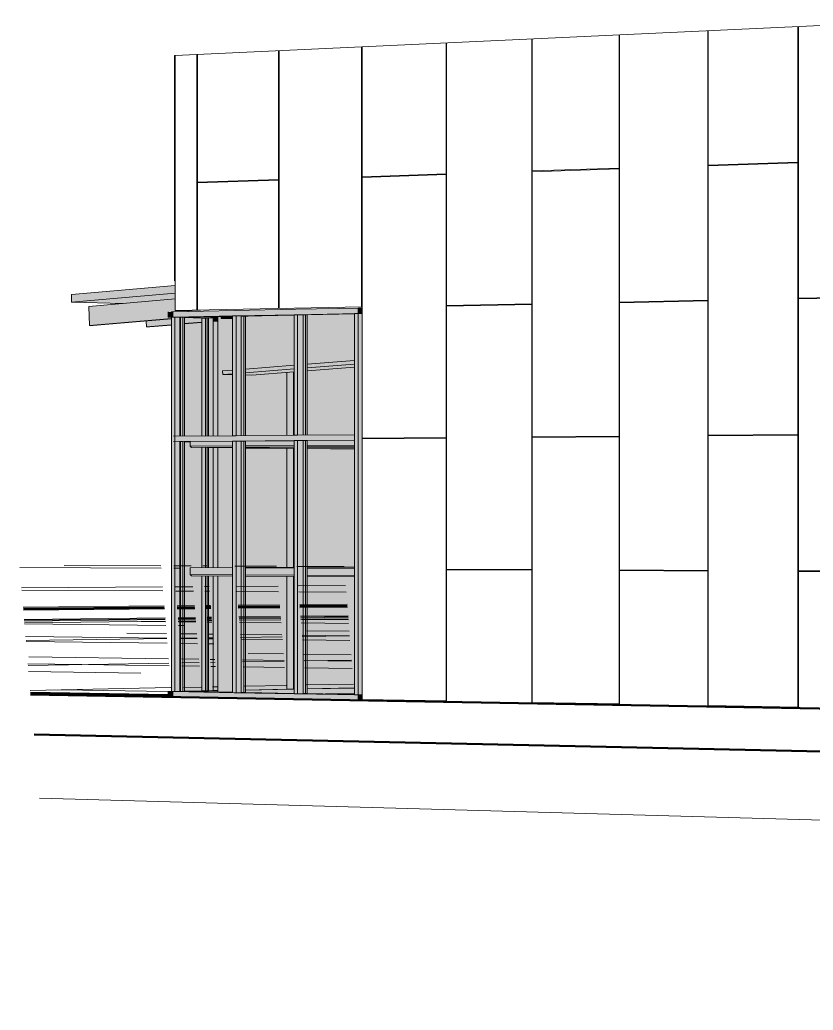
# Model space of a CAD drawing. Header units: inches. Extents: x 31213 to 31218, y -65 to 66.
# Drawn here: x 31216.9352 to 31217.0518, y 65.9282 to 66.0737 of the extents above; entities that cross this region are included whole.
import ezdxf

# ---------------------------------------------------------------- set-up
doc = ezdxf.new("R2010")
doc.units = ezdxf.units.IN
doc.header["$MEASUREMENT"] = 0
doc.linetypes.add('Center 1_4_', pattern=[0.53125, 0.25, -0.09375, 0.09375, -0.09375])
doc.linetypes.add('Hidden', pattern=[0.28125, 0.1875, -0.09375])
for name, color, linetype, lineweight in [('A-CLNG', 13, 'Continuous', 13), ('A-DETL', 90, 'Continuous', 9), ('A-FLOR-OTLN', 90, 'Continuous', 9), ('A-GLAZ-CURT', 52, 'Continuous', 9), ('A-GLAZ-CWMG', 51, 'Continuous', 9), ('A-PROP-SBCK', 71, 'Hidden', 50), ('A-ROOF', 132, 'Continuous', 13), ('A-WALL-PATT', 111, 'Continuous', 13), ('BMP', 80, 'Continuous', 9), ('C-BLDG-PADS', 91, 'Continuous', 9), ('C-TOPO', 7, 'Continuous', 9), ('Conc', 7, 'Continuous', 9), ('EOP-PR', 4, 'Continuous', 9), ('L-SITE-WALL', 31, 'Continuous', 13), ('PAINT', 190, 'Continuous', 9), ('PROP', 3, 'Center 1_4_', 9), ('S-BEAM', 12, 'Continuous', 9), ('S-COLS', 52, 'Continuous', 9)]:
    doc.layers.add(name, color=color, linetype=linetype, lineweight=lineweight)

# ---------------------------------------------------------------- blocks, each defined once
blk = doc.blocks.new('FP_87-Looking South West')
at = {"layer": 'A-WALL-PATT', "lineweight": 9}
for p, q in [((-31660.79079, 66.0528), (-31660.79079, 66.07271)), ((-31660.79072, 66.0527), (-31660.79072, 66.07272)), ((-31660.7773, 66.05315), (-31660.7773, 66.07334)), ((-31660.77723, 66.05325), (-31660.77723, 66.07334)), ((-31660.81709, 66.05191), (-31660.81709, 66.07149)), ((-31660.81702, 66.05181), (-31660.81702, 66.07149)), ((-31660.80405, 66.05225), (-31660.80405, 66.0721)), ((-31660.80398, 66.05235), (-31660.80398, 66.0721)), ((-31660.85493, 66.05053), (-31660.85493, 66.06973)), ((-31660.85486, 66.05064), (-31660.85486, 66.06974)), ((-31660.84252, 66.05105), (-31660.84252, 66.07031)), ((-31660.84246, 66.05095), (-31660.84246, 66.07031)), ((-31660.82991, 66.05138), (-31660.82991, 66.0709)), ((-31660.82985, 66.05148), (-31660.82985, 66.0709)), ((-31660.87914, 66.04972), (-31660.87914, 66.06861)), ((-31660.87907, 66.04982), (-31660.87907, 66.06861)), ((-31660.86713, 66.05022), (-31660.86713, 66.06917)), ((-31660.86707, 66.05013), (-31660.86707, 66.06917)), ((-31660.77723, 66.05325), (-31660.76963, 66.05351)), ((-31660.80405, 66.0325), (-31660.80405, 66.05225)), ((-31660.80398, 66.05235), (-31660.79079, 66.0528)), ((-31660.79079, 66.05269), (-31660.80398, 66.05225)), ((-31660.80398, 66.01265), (-31660.80398, 66.05225)), ((-31660.79079, 66.01276), (-31660.79079, 66.05269)), ((-31660.79072, 66.03278), (-31660.79072, 66.0527)), ((-31660.7773, 66.03306), (-31660.7773, 66.05315)), ((-31660.77723, 66.05315), (-31660.76963, 66.0534)), ((-31660.77723, 66.01287), (-31660.77723, 66.05315)), ((-31660.85486, 66.05064), (-31660.84252, 66.05105)), ((-31660.84252, 66.05095), (-31660.85486, 66.05054)), ((-31660.84252, 66.01234), (-31660.84252, 66.05095)), ((-31660.84246, 66.0317), (-31660.84246, 66.05095)), ((-31660.82991, 66.03196), (-31660.82991, 66.05138)), ((-31660.82985, 66.05148), (-31660.81709, 66.05191)), ((-31660.82985, 66.05138), (-31660.81709, 66.05181)), ((-31660.82985, 66.01244), (-31660.82985, 66.05138)), ((-31660.81709, 66.01254), (-31660.81709, 66.05181)), ((-31660.81702, 66.03223), (-31660.81702, 66.05181)), ((-31660.87914, 66.03103), (-31660.87914, 66.04972)), ((-31660.87907, 66.04982), (-31660.86713, 66.05022)), ((-31660.87907, 66.04972), (-31660.86713, 66.05012)), ((-31660.87907, 66.03103), (-31660.87907, 66.04972)), ((-31660.86713, 66.03128), (-31660.86713, 66.05012)), ((-31660.86707, 66.03128), (-31660.86707, 66.05013)), ((-31660.85493, 66.03153), (-31660.85493, 66.05053)), ((-31660.85486, 66.03154), (-31660.85486, 66.05054)), ((-31660.82991, 66.03196), (-31660.84246, 66.0317)), ((-31660.84246, 66.0316), (-31660.82991, 66.03186)), ((-31660.82991, 65.99292), (-31660.82991, 66.03186)), ((-31660.80405, 66.0325), (-31660.81702, 66.03223)), ((-31660.81702, 66.03213), (-31660.80405, 66.0324)), ((-31660.81702, 65.99286), (-31660.81702, 66.03213)), ((-31660.80405, 65.9928), (-31660.80405, 66.0324)), ((-31660.7773, 66.03306), (-31660.79072, 66.03278)), ((-31660.79072, 66.03268), (-31660.7773, 66.03296)), ((-31660.79072, 65.99274), (-31660.79072, 66.03268)), ((-31660.7773, 65.99268), (-31660.7773, 66.03296)), ((-31660.84246, 65.99298), (-31660.84246, 66.0316)), ((-31660.76963, 66.01293), (-31660.77723, 66.01287)), ((-31660.76963, 66.01283), (-31660.77723, 66.01276)), ((-31660.77723, 65.97248), (-31660.77723, 66.01276)), ((-31660.84252, 66.01234), (-31660.85486, 66.01224)), ((-31660.84252, 66.01224), (-31660.85486, 66.01214)), ((-31660.84252, 65.97362), (-31660.84252, 66.01224)), ((-31660.81709, 66.01254), (-31660.82985, 66.01244)), ((-31660.81709, 66.01244), (-31660.82985, 66.01234)), ((-31660.82985, 65.9734), (-31660.82985, 66.01234)), ((-31660.81709, 65.97318), (-31660.81709, 66.01244)), ((-31660.79079, 66.01276), (-31660.80398, 66.01265)), ((-31660.79079, 66.01265), (-31660.80398, 66.01255)), ((-31660.80398, 65.97295), (-31660.80398, 66.01255)), ((-31660.79079, 65.97272), (-31660.79079, 66.01265)), ((-31660.82991, 65.99292), (-31660.84246, 65.99298)), ((-31660.84246, 65.99288), (-31660.82991, 65.99282)), ((-31660.84246, 65.97352), (-31660.84246, 65.99288)), ((-31660.82991, 65.9733), (-31660.82991, 65.99282)), ((-31660.80405, 65.9928), (-31660.81702, 65.99286)), ((-31660.81702, 65.99276), (-31660.80405, 65.9927)), ((-31660.81702, 65.97308), (-31660.81702, 65.99276)), ((-31660.80405, 65.97285), (-31660.80405, 65.9927)), ((-31660.7773, 65.99268), (-31660.79072, 65.99274)), ((-31660.79072, 65.99264), (-31660.7773, 65.99257)), ((-31660.79072, 65.97262), (-31660.79072, 65.99264)), ((-31660.7773, 65.97238), (-31660.7773, 65.99257)), ((-31660.85486, 65.97384), (-31660.84252, 65.97362)), ((-31660.82985, 65.9734), (-31660.81709, 65.97318)), ((-31660.80398, 65.97295), (-31660.79079, 65.97272)), ((-31660.77723, 65.97248), (-31660.76963, 65.97235))]:
    blk.add_line(p, q, dxfattribs=at)

msp = doc.modelspace()

# ---------------------------------------------------------------- hatches: boundary and pattern name
at = {"layer": 'A-CLNG', "lineweight": 5}
msp.add_hatch(color=256, dxfattribs=at).paths.add_polyline_path([(31216.96428, 66.03), (31216.96428, 66.03007), (31216.96325, 66.03002), (31216.96422, 66.03)], flags=0)
at = {"layer": 'A-GLAZ-CURT', "lineweight": 5, "transparency": 33554458}
for points in [[(31216.96772, 66.01259), (31216.97549, 66.01266), (31216.97549, 66.03033), (31216.96772, 66.03017), (31216.96772, 66.01266)], [(31216.97679, 66.01267), (31216.98437, 66.01273), (31216.98437, 66.03051), (31216.97679, 66.03035), (31216.97679, 66.01273)], [(31216.95877, 66.01252), (31216.96644, 66.01259), (31216.96644, 66.03014), (31216.95877, 66.02999), (31216.95877, 66.01258)], [(31216.95918, 66.01252), (31216.96272, 66.01257), (31216.96272, 66.02988), (31216.95918, 66.02997), (31216.95918, 66.01257)], [(31216.96644, 65.97487), (31216.96644, 66.01178), (31216.95877, 66.01172), (31216.95877, 65.975), (31216.96304, 65.97492)], [(31216.95918, 65.97501), (31216.96272, 65.97508), (31216.96272, 65.99199), (31216.96038, 65.992), (31216.96018, 65.99219), (31216.96019, 65.99315), (31216.96024, 65.99318), (31216.96272, 65.9932), (31216.96272, 66.01086), (31216.96038, 66.01085), (31216.96018, 66.01104), (31216.96018, 66.0117), (31216.95918, 66.01171), (31216.95918, 65.97501)], [(31216.97549, 65.97471), (31216.97549, 66.01185), (31216.96772, 66.01179), (31216.96772, 65.97484), (31216.9718, 65.97477)], [(31216.98437, 65.97456), (31216.98437, 66.01192), (31216.97679, 66.01186), (31216.97679, 65.97469), (31216.97749, 65.97468)]]:
    msp.add_hatch(color=256, dxfattribs=at).paths.add_polyline_path(points, flags=0)
at = {"layer": 'A-GLAZ-CWMG', "lineweight": 5}
for points in [[(31216.95747, 66.02998), (31216.95747, 66.03076), (31216.95698, 66.03077), (31216.95698, 66.02998)], [(31216.95747, 66.02999), (31216.95774, 66.03), (31216.95774, 66.03078), (31216.95747, 66.03078)], [(31216.95774, 66.03), (31216.96669, 66.03018), (31216.96669, 66.03097), (31216.95774, 66.03078)], [(31216.96669, 66.03018), (31216.97575, 66.03037), (31216.97575, 66.03116), (31216.96669, 66.03097)], [(31216.97549, 66.01266), (31216.976, 66.01266), (31216.976, 66.03037), (31216.97549, 66.03036), (31216.97549, 66.02001)], [(31216.97575, 66.03037), (31216.98489, 66.03055), (31216.98489, 66.03135), (31216.97575, 66.03116)], [(31216.976, 66.01266), (31216.97679, 66.01267), (31216.97679, 66.03035), (31216.976, 66.03037), (31216.976, 66.01273)], [(31216.97679, 66.01267), (31216.9774, 66.01268), (31216.9774, 66.03034), (31216.97679, 66.03035), (31216.97679, 66.01273)], [(31216.98438, 66.01234), (31216.98489, 66.01234), (31216.98489, 66.03055), (31216.98438, 66.03054), (31216.98438, 66.02001)], [(31216.98547, 66.01233), (31216.98547, 66.03054), (31216.98489, 66.03055), (31216.98489, 66.01234)], [(31216.95747, 66.01212), (31216.95797, 66.01212), (31216.95797, 66.03), (31216.95747, 66.02999), (31216.95747, 66.02853)], [(31216.95797, 66.01251), (31216.95877, 66.01252), (31216.95877, 66.02999), (31216.95797, 66.03), (31216.95797, 66.01257)], [(31216.95867, 66.01252), (31216.95877, 66.01252), (31216.95877, 66.02999), (31216.95867, 66.02999), (31216.95867, 66.01257)], [(31216.95877, 66.01252), (31216.95937, 66.01252), (31216.95937, 66.02997), (31216.95877, 66.02999), (31216.95877, 66.01257)], [(31216.95877, 66.01252), (31216.95937, 66.01252), (31216.95937, 66.02997), (31216.95877, 66.02999), (31216.95877, 66.01257)], [(31216.96325, 66.02988), (31216.96325, 66.03005), (31216.95956, 66.02997), (31216.96303, 66.02988)], [(31216.96192, 66.01254), (31216.96272, 66.01257), (31216.96272, 66.02988), (31216.96192, 66.02987), (31216.96192, 66.01257)], [(31216.96272, 66.01255), (31216.9629, 66.01258), (31216.9629, 66.02988), (31216.96272, 66.02988), (31216.96272, 66.01257)], [(31216.9629, 66.01255), (31216.9636, 66.01258), (31216.9636, 66.02987), (31216.9629, 66.02989), (31216.9629, 66.01257)], [(31216.96644, 66.01258), (31216.96694, 66.01259), (31216.96694, 66.03019), (31216.96644, 66.03018), (31216.96644, 66.01576)], [(31216.96694, 66.01259), (31216.96772, 66.01259), (31216.96772, 66.03017), (31216.96694, 66.03018), (31216.96694, 66.01266)], [(31216.96772, 66.01259), (31216.96834, 66.0126), (31216.96834, 66.03015), (31216.96772, 66.03017), (31216.96772, 66.01265)], [(31216.9744, 66.01265), (31216.97538, 66.01266), (31216.97538, 66.02198), (31216.9744, 66.02191), (31216.9744, 66.01265)], [(31216.97538, 66.01266), (31216.97544, 66.01266), (31216.97544, 66.02199), (31216.97538, 66.02198), (31216.97538, 66.01266)], [(31216.95797, 65.97498), (31216.95797, 66.01212), (31216.95747, 66.01212), (31216.95747, 65.97499)], [(31216.95774, 66.01173), (31216.96669, 66.0118), (31216.96669, 66.01258), (31216.95774, 66.01251)], [(31216.95816, 65.97498), (31216.95877, 65.975), (31216.95877, 66.01172), (31216.95797, 66.01173), (31216.95797, 65.97498)], [(31216.95867, 65.97499), (31216.95877, 65.975), (31216.95877, 66.01172), (31216.95867, 66.01172), (31216.95867, 65.97745)], [(31216.95877, 65.975), (31216.95937, 65.97501), (31216.95937, 66.01172), (31216.95877, 66.01172), (31216.95877, 65.97745)], [(31216.95877, 65.975), (31216.95937, 65.97501), (31216.95937, 66.01172), (31216.95877, 66.01172), (31216.95877, 65.97745)], [(31216.96694, 65.97483), (31216.96694, 66.0118), (31216.96644, 66.0118), (31216.96644, 65.97484)], [(31216.96669, 66.0118), (31216.97575, 66.01187), (31216.97575, 66.01266), (31216.96669, 66.01258)], [(31216.96694, 65.97483), (31216.96772, 65.97484), (31216.96772, 66.01179), (31216.96694, 66.0118), (31216.96694, 65.97745)], [(31216.96772, 65.97484), (31216.96834, 65.97486), (31216.96834, 66.01179), (31216.96772, 66.01179), (31216.96772, 65.97745)], [(31216.976, 65.97467), (31216.976, 66.01187), (31216.97549, 66.01187), (31216.97549, 65.97468)], [(31216.97575, 66.01187), (31216.98438, 66.01194), (31216.98438, 66.01273), (31216.97575, 66.01266)], [(31216.97621, 65.97468), (31216.97679, 65.97469), (31216.97679, 66.01186), (31216.976, 66.01187), (31216.976, 65.97468)], [(31216.97679, 65.97469), (31216.9774, 65.9747), (31216.9774, 66.01186), (31216.97679, 66.01186), (31216.97679, 65.97745)], [(31216.98489, 65.97452), (31216.98489, 66.01234), (31216.98438, 66.01234), (31216.98438, 65.97453)], [(31216.98489, 65.97452), (31216.98547, 65.97453), (31216.98547, 66.01233), (31216.98489, 66.01234), (31216.98489, 65.97745)], [(31216.95706, 65.97422), (31216.95747, 65.97422), (31216.95747, 65.975), (31216.95698, 65.975), (31216.95698, 65.97422), (31216.95706, 65.97422)], [(31216.95774, 65.9742), (31216.95774, 65.97498), (31216.95747, 65.97499), (31216.95747, 65.97421)], [(31216.96669, 65.97405), (31216.96669, 65.97483), (31216.95774, 65.97498), (31216.95774, 65.9742), (31216.96304, 65.97411)], [(31216.96325, 65.97494), (31216.96325, 65.97509), (31216.95937, 65.97501), (31216.96303, 65.97494)], [(31216.98008, 65.97465), (31216.9843, 65.97474), (31216.9843, 65.9755), (31216.97734, 65.97537), (31216.97734, 65.9747), (31216.97878, 65.97467)], [(31216.97575, 65.97389), (31216.97575, 65.97468), (31216.96669, 65.97483), (31216.96669, 65.97405), (31216.97181, 65.97396)], [(31216.98489, 65.97373), (31216.98489, 65.97452), (31216.97575, 65.97468), (31216.97575, 65.97389)]]:
    msp.add_hatch(color=256, dxfattribs=at).paths.add_polyline_path(points, flags=0)
at = {"layer": 'A-GLAZ-CWMG'}
for points in [[(31216.98547, 66.03054), (31216.98547, 66.03133), (31216.98489, 66.03135), (31216.98489, 66.03055)], [(31216.98493, 65.97373), (31216.98547, 65.97374), (31216.98547, 65.97453), (31216.98489, 65.97452), (31216.98489, 65.97373)]]:
    msp.add_hatch(color=256, dxfattribs=at).paths.add_polyline_path(points, flags=0)
at = {"layer": 'A-GLAZ-CWMG', "lineweight": 5}
h = msp.add_hatch(color=256, dxfattribs=at)
h.paths.add_polyline_path([(31216.96249, 65.97509), (31216.96272, 65.97509), (31216.96272, 65.99199), (31216.96192, 65.99199), (31216.96192, 65.97509)], flags=0)
h.paths.add_polyline_path([(31216.96192, 65.99319), (31216.96272, 65.9932), (31216.96272, 66.01086), (31216.96192, 66.01085), (31216.96192, 65.9932)], flags=0)
h = msp.add_hatch(color=256, dxfattribs=at)
h.paths.add_polyline_path([(31216.9629, 65.97509), (31216.9629, 65.99199), (31216.96272, 65.99199), (31216.96272, 65.97509)], flags=0)
h.paths.add_polyline_path([(31216.96272, 65.9932), (31216.9629, 65.9932), (31216.9629, 66.01083), (31216.96276, 66.01085), (31216.96272, 66.01085), (31216.96272, 65.9932)], flags=0)
h = msp.add_hatch(color=256, dxfattribs=at)
h.paths.add_polyline_path([(31216.9629, 65.97508), (31216.9636, 65.97509), (31216.9636, 65.99198), (31216.9629, 65.99199), (31216.9629, 65.97745)], flags=0)
h.paths.add_polyline_path([(31216.9636, 65.9932), (31216.9636, 66.01083), (31216.9629, 66.01083), (31216.96294, 65.9932), (31216.96303, 65.9932)], flags=0)
h = msp.add_hatch(color=256, dxfattribs=at)
h.paths.add_polyline_path([(31216.97497, 65.97533), (31216.97538, 65.97533), (31216.97538, 65.99192), (31216.9744, 65.99192), (31216.9744, 65.97534)], flags=0)
h.paths.add_polyline_path([(31216.9744, 65.99327), (31216.97538, 65.99327), (31216.97538, 66.01071), (31216.9744, 66.01072), (31216.9744, 65.99328)], flags=0)
h = msp.add_hatch(color=256, dxfattribs=at)
h.paths.add_polyline_path([(31216.97538, 65.97533), (31216.97544, 65.97533), (31216.97544, 65.99192), (31216.97538, 65.99192), (31216.97538, 65.97745)], flags=0)
h.paths.add_polyline_path([(31216.97538, 65.99327), (31216.97544, 65.99327), (31216.97544, 66.01073), (31216.97538, 66.01073), (31216.97538, 65.99448)], flags=0)
h = msp.add_hatch(color=256, dxfattribs=at)
h.paths.add_polyline_path([(31216.97544, 65.97473), (31216.97544, 65.97533), (31216.96831, 65.97519), (31216.96831, 65.97485), (31216.97176, 65.9748)], flags=0)
h.paths.add_polyline_path([(31216.96428, 65.97492), (31216.96428, 65.97511), (31216.96325, 65.97509), (31216.96325, 65.97494)], flags=0)
at = {"layer": 'A-ROOF'}
msp.add_hatch(color=256, dxfattribs=at).paths.add_polyline_path([(31216.94276, 66.0322), (31216.95799, 66.03355), (31216.95799, 66.03467), (31216.94276, 66.03331)], flags=0)
at = {"layer": 'A-ROOF', "lineweight": 5}
msp.add_hatch(color=256, dxfattribs=at).paths.add_polyline_path([(31216.95035, 66.032), (31216.95797, 66.03268), (31216.95799, 66.03355), (31216.94276, 66.0322), (31216.9454, 66.03213)], flags=0)
at = {"layer": 'L-SITE-WALL', "lineweight": 5}
msp.add_hatch(color=256, dxfattribs=at).paths.add_polyline_path([(31216.95788, 66.03535), (31216.95794, 66.03535), (31216.95794, 66.06846), (31216.95788, 66.06846), (31216.95788, 66.04555)], flags=0)
at = {"layer": 'S-BEAM', "lineweight": 5}
for points in [[(31216.9454, 66.02877), (31216.95746, 66.02982), (31216.95746, 66.02997), (31216.95697, 66.02999), (31216.95697, 66.03077), (31216.95799, 66.03079), (31216.96174, 66.03087), (31216.95799, 66.03097), (31216.95799, 66.03268), (31216.94533, 66.03156)], [(31216.96832, 66.02956), (31216.97548, 66.03018), (31216.97548, 66.0303), (31216.97118, 66.03018), (31216.96833, 66.02992), (31216.96832, 66.02965)], [(31216.97371, 66.03112), (31216.9822, 66.03129), (31216.98277, 66.03134), (31216.97422, 66.03116)], [(31216.9822, 66.03129), (31216.98355, 66.03132), (31216.98277, 66.03134)], [(31216.98546, 66.03133), (31216.98546, 66.03135), (31216.98531, 66.03134)], [(31216.94592, 66.02876), (31216.95746, 66.02976), (31216.95746, 66.02982), (31216.9454, 66.02877)], [(31216.95376, 66.02858), (31216.95743, 66.0289), (31216.95743, 66.02976), (31216.95374, 66.02944), (31216.95375, 66.02876)], [(31216.95428, 66.02857), (31216.95743, 66.02884), (31216.95743, 66.0289), (31216.95376, 66.02858), (31216.95423, 66.02857)], [(31216.95933, 66.02906), (31216.9619, 66.02928), (31216.9619, 66.02987), (31216.95933, 66.02992), (31216.95933, 66.02986)], [(31216.95933, 66.029), (31216.96189, 66.02922), (31216.9619, 66.02928), (31216.95933, 66.02906)], [(31216.96358, 66.02943), (31216.96426, 66.02948), (31216.96426, 66.03), (31216.96323, 66.03), (31216.96323, 66.02988), (31216.96358, 66.02987)], [(31216.96358, 66.02937), (31216.96426, 66.02943), (31216.96426, 66.02948), (31216.96358, 66.02943)], [(31216.96476, 66.02983), (31216.96643, 66.03), (31216.96643, 66.03012), (31216.96475, 66.03008), (31216.96476, 66.02997)], [(31216.9843, 66.01084), (31216.9843, 66.01099), (31216.97735, 66.01091), (31216.9839, 66.01085)]]:
    msp.add_hatch(color=256, dxfattribs=at).paths.add_polyline_path(points, flags=0)
h = msp.add_hatch(color=256, dxfattribs=at)
h.paths.add_polyline_path([(31216.96832, 66.02252), (31216.97548, 66.02309), (31216.97548, 66.03016), (31216.96832, 66.02956), (31216.96832, 66.02853)], flags=0)
h.paths.add_polyline_path([(31216.97739, 66.02324), (31216.98436, 66.02379), (31216.98436, 66.03048), (31216.97739, 66.03032), (31216.97739, 66.02347)], flags=0)
h = msp.add_hatch(color=256, dxfattribs=at)
h.paths.add_polyline_path([(31216.96642, 66.02979), (31216.96643, 66.02997), (31216.96476, 66.02983), (31216.96585, 66.0298)], flags=0)
h.paths.add_polyline_path([(31216.96833, 66.02994), (31216.97164, 66.03022), (31216.96833, 66.03013)], flags=0)
h = msp.add_hatch(color=256, dxfattribs=at)
h.paths.add_polyline_path([(31216.96498, 66.02158), (31216.96643, 66.02169), (31216.96643, 66.02222), (31216.96496, 66.02211)], flags=0)
h.paths.add_polyline_path([(31216.96833, 66.02184), (31216.97548, 66.0224), (31216.97548, 66.02294), (31216.96833, 66.02237)], flags=0)
h.paths.add_polyline_path([(31216.97739, 66.02255), (31216.98437, 66.0231), (31216.98437, 66.02364), (31216.97739, 66.02309)], flags=0)
h = msp.add_hatch(color=256, dxfattribs=at)
h.paths.add_polyline_path([(31216.96925, 66.0215), (31216.97547, 66.02199), (31216.97548, 66.0224), (31216.96833, 66.02184), (31216.96832, 66.02151)], flags=0)
h.paths.add_polyline_path([(31216.96642, 66.02155), (31216.96643, 66.02169), (31216.96498, 66.02158), (31216.96606, 66.02156)], flags=0)
h.paths.add_polyline_path([(31216.97738, 66.02213), (31216.98435, 66.02268), (31216.98437, 66.0231), (31216.97739, 66.02255)], flags=0)
h = msp.add_hatch(color=256, dxfattribs=at)
h.paths.add_polyline_path([(31216.96832, 66.02237), (31216.97548, 66.02294), (31216.97548, 66.02309), (31216.96832, 66.02252), (31216.96832, 66.02242)], flags=0)
h.paths.add_polyline_path([(31216.97739, 66.02309), (31216.98436, 66.02364), (31216.98436, 66.02379), (31216.97739, 66.02323), (31216.97739, 66.02314)], flags=0)
h = msp.add_hatch(color=256, dxfattribs=at)
h.paths.add_polyline_path([(31216.96018, 66.01104), (31216.96643, 66.01108), (31216.96643, 66.01177), (31216.96018, 66.01171), (31216.96018, 66.0115)], flags=0)
h.paths.add_polyline_path([(31216.96834, 66.0111), (31216.97549, 66.01115), (31216.97549, 66.01184), (31216.96834, 66.01178), (31216.96834, 66.0115)], flags=0)
h.paths.add_polyline_path([(31216.9774, 66.01117), (31216.98437, 66.01122), (31216.98437, 66.01191), (31216.9774, 66.01186), (31216.9774, 66.0115)], flags=0)
h = msp.add_hatch(color=256, dxfattribs=at)
h.paths.add_polyline_path([(31216.96038, 66.01085), (31216.96643, 66.01089), (31216.96643, 66.01108), (31216.96018, 66.01104)], flags=0)
h.paths.add_polyline_path([(31216.96834, 66.01091), (31216.97549, 66.01096), (31216.97549, 66.01115), (31216.96834, 66.0111)], flags=0)
h.paths.add_polyline_path([(31216.9774, 66.01097), (31216.98437, 66.01102), (31216.98437, 66.01122), (31216.9774, 66.01117)], flags=0)
h = msp.add_hatch(color=256, dxfattribs=at)
h.paths.add_polyline_path([(31216.96278, 66.01083), (31216.96643, 66.01085), (31216.96643, 66.01089), (31216.96276, 66.01085)], flags=0)
h.paths.add_polyline_path([(31216.96833, 66.01087), (31216.97548, 66.01092), (31216.97548, 66.01095), (31216.96833, 66.0109)], flags=0)
h.paths.add_polyline_path([(31216.97739, 66.01093), (31216.98436, 66.01098), (31216.98436, 66.01102), (31216.97739, 66.01097)], flags=0)
h = msp.add_hatch(color=256, dxfattribs=at)
h.paths.add_polyline_path([(31216.9843, 66.01066), (31216.9843, 66.01084), (31216.97735, 66.01091), (31216.97735, 66.01072)], flags=0)
h.paths.add_polyline_path([(31216.97545, 66.01073), (31216.97545, 66.01092), (31216.96831, 66.01085), (31216.96831, 66.0108), (31216.97177, 66.01077)], flags=0)
h = msp.add_hatch(color=256, dxfattribs=at)
h.paths.add_polyline_path([(31216.9843, 66.01063), (31216.9843, 66.01066), (31216.97734, 66.01069)], flags=0)
h.paths.add_polyline_path([(31216.97544, 66.01071), (31216.97544, 66.01073), (31216.97176, 66.01074)], flags=0)
h = msp.add_hatch(color=256, dxfattribs=at)
h.paths.add_polyline_path([(31216.98437, 65.993), (31216.98437, 65.99307), (31216.9774, 65.99309), (31216.9774, 65.99303), (31216.98056, 65.99302)], flags=0)
h.paths.add_polyline_path([(31216.97549, 65.99304), (31216.97549, 65.99311), (31216.96834, 65.99313), (31216.96834, 65.99307), (31216.9718, 65.99306)], flags=0)
h.paths.add_polyline_path([(31216.96643, 65.99308), (31216.96643, 65.99316), (31216.96021, 65.99317), (31216.96018, 65.99311), (31216.96523, 65.99309)], flags=0)
h = msp.add_hatch(color=256, dxfattribs=at)
h.paths.add_polyline_path([(31216.98437, 65.99206), (31216.98437, 65.993), (31216.9774, 65.99303), (31216.9774, 65.99209), (31216.98056, 65.99208)], flags=0)
h.paths.add_polyline_path([(31216.97549, 65.99211), (31216.97549, 65.99304), (31216.96834, 65.99307), (31216.96834, 65.99214), (31216.9718, 65.99212)], flags=0)
h.paths.add_polyline_path([(31216.96643, 65.99215), (31216.96643, 65.99308), (31216.96018, 65.99311), (31216.96018, 65.99219), (31216.96523, 65.99216)], flags=0)
h = msp.add_hatch(color=256, dxfattribs=at)
h.paths.add_polyline_path([(31216.97134, 65.99316), (31216.97545, 65.9932), (31216.97545, 65.99326), (31216.96831, 65.9932), (31216.96831, 65.99317)], flags=0)
h.paths.add_polyline_path([(31216.97735, 65.99319), (31216.9843, 65.99323), (31216.9843, 65.9933), (31216.97735, 65.99326), (31216.97735, 65.9932)], flags=0)
h = msp.add_hatch(color=256, dxfattribs=at)
h.paths.add_polyline_path([(31216.9843, 65.9931), (31216.9843, 65.99323), (31216.97735, 65.99317), (31216.97735, 65.99313), (31216.98196, 65.99311)], flags=0)
h.paths.add_polyline_path([(31216.97545, 65.99314), (31216.97545, 65.99318), (31216.97404, 65.99315), (31216.97525, 65.99314)], flags=0)
h = msp.add_hatch(color=256, dxfattribs=at)
h.paths.add_polyline_path([(31216.98437, 65.99187), (31216.98437, 65.99206), (31216.9774, 65.99209), (31216.9774, 65.99191), (31216.98056, 65.99189)], flags=0)
h.paths.add_polyline_path([(31216.97549, 65.99192), (31216.97549, 65.99211), (31216.96834, 65.99214), (31216.96834, 65.99196), (31216.9718, 65.99194)], flags=0)
h.paths.add_polyline_path([(31216.96643, 65.99197), (31216.96643, 65.99215), (31216.96018, 65.99219), (31216.96038, 65.992), (31216.96523, 65.99197)], flags=0)
at = {"layer": 'S-COLS', "lineweight": 5}
h = msp.add_hatch(color=256, dxfattribs=at)
h.paths.add_polyline_path([(31216.96432, 65.97492), (31216.96431, 65.99198), (31216.96429, 65.99198), (31216.96429, 65.97492), (31216.96432, 65.97492)], flags=0)
h.paths.add_polyline_path([(31216.96432, 65.99319), (31216.9643, 66.01084), (31216.96429, 66.01083), (31216.96431, 65.99319)], flags=0)
h.paths.add_polyline_path([(31216.96429, 66.01256), (31216.96432, 66.01258), (31216.96432, 66.03007), (31216.96429, 66.03005), (31216.96429, 66.01257)], flags=0)
h = msp.add_hatch(color=256, dxfattribs=at)
h.paths.add_polyline_path([(31216.96557, 65.9749), (31216.96557, 65.99197), (31216.96432, 65.99198), (31216.96432, 65.97492)], flags=0)
h.paths.add_polyline_path([(31216.96557, 65.99319), (31216.96557, 66.01085), (31216.96432, 66.01083), (31216.96432, 65.99319), (31216.96522, 65.99319)], flags=0)
h.paths.add_polyline_path([(31216.96432, 66.01256), (31216.96557, 66.01258), (31216.96557, 66.02157), (31216.96497, 66.02158), (31216.96497, 66.02211), (31216.96557, 66.02216), (31216.96557, 66.02981), (31216.96476, 66.02983), (31216.96474, 66.03008), (31216.96432, 66.03007), (31216.96432, 66.01257)], flags=0)
h = msp.add_hatch(color=256, dxfattribs=at)
h.paths.add_polyline_path([(31216.96585, 65.9749), (31216.96582, 65.99197), (31216.96557, 65.99197), (31216.96557, 65.9749), (31216.96585, 65.9749)], flags=0)
h.paths.add_polyline_path([(31216.96585, 65.99319), (31216.96585, 66.01085), (31216.96557, 66.01085), (31216.96557, 65.99319), (31216.96582, 65.99319)], flags=0)
h.paths.add_polyline_path([(31216.96557, 66.01258), (31216.96585, 66.01258), (31216.96585, 66.02156), (31216.96557, 66.02157), (31216.96557, 66.01258)], flags=0)
h.paths.add_polyline_path([(31216.96557, 66.02216), (31216.96585, 66.02218), (31216.96585, 66.0298), (31216.96557, 66.02978), (31216.96557, 66.02853)], flags=0)
h = msp.add_hatch(color=256, dxfattribs=at)
h.paths.add_polyline_path([(31216.96642, 65.97489), (31216.96642, 65.99197), (31216.96585, 65.99197), (31216.96585, 65.9749)], flags=0)
h.paths.add_polyline_path([(31216.96642, 65.99318), (31216.96642, 66.01085), (31216.96585, 66.01083), (31216.96585, 65.99319), (31216.96606, 65.99318)], flags=0)
h.paths.add_polyline_path([(31216.96585, 66.01258), (31216.96642, 66.01259), (31216.96642, 66.02155), (31216.96585, 66.02156), (31216.96585, 66.01258)], flags=0)
h.paths.add_polyline_path([(31216.96585, 66.02218), (31216.96642, 66.02222), (31216.96642, 66.02979), (31216.96585, 66.02977), (31216.96585, 66.02853)], flags=0)

# ---------------------------------------------------------------- linework, layer by layer
at = {"layer": 'A-CLNG'}
msp.add_line((31216.96325, 66.03002), (31216.96428, 66.03), dxfattribs=at)
at = {"layer": 'A-DETL'}
for p, q in [((31216.94166, 65.99354), (31216.95589, 65.99348)), ((31216.9578, 65.99347), (31216.96036, 65.99346)), ((31216.96205, 65.99345), (31216.96273, 65.99345)), ((31216.96678, 65.99343), (31216.9729, 65.9934)), ((31216.97586, 65.99339), (31216.98285, 65.99336))]:
    msp.add_line(p, q, dxfattribs=at)
at = {"layer": 'A-FLOR-OTLN'}
msp.add_line((31216.95692, 65.97499), (31216.94123, 65.97526), dxfattribs=at)
at = {"layer": 'A-GLAZ-CURT'}
for p, q in [((31216.97549, 66.03033), (31216.96772, 66.03017)), ((31216.96807, 66.03016), (31216.97549, 66.03031)), ((31216.98437, 66.03051), (31216.97679, 66.03035)), ((31216.97679, 66.03035), (31216.97679, 66.01267)), ((31216.97679, 66.03035), (31216.97714, 66.03034)), ((31216.97714, 66.03034), (31216.98437, 66.03049)), ((31216.97714, 66.01267), (31216.97714, 66.03034)), ((31216.96644, 66.03014), (31216.95877, 66.02999)), ((31216.95877, 66.02999), (31216.95877, 66.01252)), ((31216.95877, 66.02999), (31216.95912, 66.02998)), ((31216.95912, 66.02998), (31216.96643, 66.03013)), ((31216.95912, 66.01252), (31216.95912, 66.02998)), ((31216.96272, 66.02988), (31216.95937, 66.02996)), ((31216.95937, 66.02995), (31216.96247, 66.02988)), ((31216.96247, 66.02988), (31216.96247, 66.01255)), ((31216.96272, 66.02988), (31216.96247, 66.02988)), ((31216.96272, 66.01255), (31216.96272, 66.02988)), ((31216.96772, 66.03017), (31216.96772, 66.01259)), ((31216.96772, 66.03017), (31216.96807, 66.03016)), ((31216.96807, 66.0126), (31216.96807, 66.03016)), ((31216.96644, 66.01178), (31216.95877, 66.01172)), ((31216.95877, 66.01172), (31216.95877, 65.975)), ((31216.95877, 66.01172), (31216.95912, 66.01172)), ((31216.95912, 66.01172), (31216.96643, 66.01178)), ((31216.95912, 65.975), (31216.95912, 66.01172)), ((31216.95937, 66.01171), (31216.96018, 66.0117)), ((31216.96018, 66.0117), (31216.95937, 66.01171)), ((31216.97549, 66.01185), (31216.96772, 66.01179)), ((31216.96772, 66.01179), (31216.96772, 65.97484)), ((31216.96772, 66.01179), (31216.96807, 66.01179)), ((31216.96807, 66.01179), (31216.97549, 66.01185)), ((31216.96807, 65.97485), (31216.96807, 66.01179)), ((31216.98437, 66.01192), (31216.97679, 66.01186)), ((31216.97679, 66.01186), (31216.97679, 65.97469)), ((31216.97679, 66.01186), (31216.97714, 66.01186)), ((31216.97714, 66.01186), (31216.98437, 66.01192)), ((31216.97714, 65.9747), (31216.97714, 66.01186)), ((31216.96247, 66.01086), (31216.96247, 65.99321)), ((31216.96272, 65.99321), (31216.96272, 66.01086)), ((31216.96247, 65.99199), (31216.96247, 65.97509)), ((31216.96272, 65.97508), (31216.96272, 65.99199)), ((31216.95877, 65.975), (31216.96644, 65.97487)), ((31216.95877, 65.975), (31216.95912, 65.975)), ((31216.96643, 65.97488), (31216.95912, 65.975)), ((31216.96247, 65.97509), (31216.95937, 65.97502)), ((31216.95937, 65.97501), (31216.96272, 65.97508)), ((31216.96247, 65.97509), (31216.96272, 65.97508)), ((31216.96772, 65.97484), (31216.96807, 65.97485)), ((31216.96772, 65.97484), (31216.97549, 65.97471)), ((31216.97549, 65.97472), (31216.96807, 65.97485)), ((31216.97679, 65.97469), (31216.97714, 65.9747)), ((31216.97679, 65.97469), (31216.98437, 65.97456)), ((31216.98437, 65.97457), (31216.97714, 65.9747))]:
    msp.add_line(p, q, dxfattribs=at)
at = {"layer": 'A-GLAZ-CWMG'}
for p, q in [((31216.95698, 66.02998), (31216.95698, 66.03077)), ((31216.95747, 66.02999), (31216.95747, 66.03078)), ((31216.95774, 66.03078), (31216.95747, 66.03078)), ((31216.96669, 66.03097), (31216.95774, 66.03078)), ((31216.97575, 66.03116), (31216.96669, 66.03097)), ((31216.97575, 66.03037), (31216.96669, 66.03018)), ((31216.97549, 66.0303), (31216.96834, 66.03015)), ((31216.97549, 66.03036), (31216.976, 66.03037)), ((31216.97549, 66.03036), (31216.97549, 66.01266)), ((31216.98489, 66.03135), (31216.97575, 66.03116)), ((31216.98489, 66.03055), (31216.97575, 66.03037)), ((31216.976, 66.03037), (31216.97679, 66.03035)), ((31216.976, 66.03037), (31216.976, 66.01266)), ((31216.97679, 66.03035), (31216.9774, 66.03034)), ((31216.98437, 66.03048), (31216.9774, 66.03034)), ((31216.9774, 66.03034), (31216.9774, 66.01268)), ((31216.98438, 66.03054), (31216.98489, 66.03055)), ((31216.98438, 66.01234), (31216.98438, 66.03054)), ((31216.98547, 66.03133), (31216.98489, 66.03135)), ((31216.98489, 66.03135), (31216.98489, 66.03055)), ((31216.98489, 66.03055), (31216.98547, 66.03054)), ((31216.98489, 66.01234), (31216.98489, 66.03055)), ((31216.98489, 66.03055), (31216.98547, 66.03054)), ((31216.95747, 66.02997), (31216.95698, 66.02998)), ((31216.95774, 66.03), (31216.95747, 66.02999)), ((31216.95747, 66.02999), (31216.95797, 66.03)), ((31216.95747, 66.02999), (31216.95747, 66.01212)), ((31216.96669, 66.03018), (31216.95774, 66.03)), ((31216.95797, 66.03), (31216.95876, 66.02999)), ((31216.95797, 66.03), (31216.95797, 66.01212)), ((31216.95867, 66.02999), (31216.95876, 66.02999)), ((31216.95867, 66.02999), (31216.95867, 66.01252)), ((31216.95877, 66.02999), (31216.95937, 66.02997)), ((31216.95877, 66.02999), (31216.95937, 66.02997)), ((31216.96643, 66.03011), (31216.95937, 66.02997)), ((31216.96325, 66.02988), (31216.95937, 66.02997)), ((31216.95937, 66.02997), (31216.95937, 66.01252)), ((31216.95937, 66.02997), (31216.95937, 66.01252)), ((31216.96192, 66.02987), (31216.95937, 66.02993)), ((31216.96192, 66.02987), (31216.96272, 66.02988)), ((31216.96192, 66.01254), (31216.96192, 66.02987)), ((31216.96272, 66.02988), (31216.9629, 66.02989)), ((31216.9629, 66.02989), (31216.9636, 66.02987)), ((31216.9629, 66.02989), (31216.9629, 66.01255)), ((31216.9636, 66.02987), (31216.9636, 66.01256)), ((31216.96644, 66.03018), (31216.96694, 66.03019)), ((31216.96644, 66.03018), (31216.96644, 66.01258)), ((31216.96694, 66.03019), (31216.96772, 66.03017)), ((31216.96694, 66.03019), (31216.96694, 66.01259)), ((31216.96772, 66.03017), (31216.96834, 66.03015)), ((31216.96834, 66.03015), (31216.96834, 66.0126)), ((31216.9744, 66.01265), (31216.9744, 66.02191)), ((31216.97538, 66.02198), (31216.97538, 66.01266)), ((31216.95747, 66.01212), (31216.95747, 65.97499)), ((31216.96669, 66.01258), (31216.95774, 66.01251)), ((31216.96669, 66.0118), (31216.95774, 66.01173)), ((31216.95797, 66.01212), (31216.95797, 65.97498)), ((31216.95867, 66.01173), (31216.95867, 65.97499)), ((31216.96643, 66.01177), (31216.95937, 66.01172)), ((31216.95937, 66.01173), (31216.95937, 65.97501)), ((31216.95937, 66.01173), (31216.95937, 65.97501)), ((31216.96694, 66.01259), (31216.96644, 66.01258)), ((31216.96644, 66.01258), (31216.96669, 66.01258)), ((31216.96644, 66.0118), (31216.96694, 66.0118)), ((31216.96644, 66.0118), (31216.96644, 65.97484)), ((31216.97575, 66.01266), (31216.96669, 66.01258)), ((31216.97575, 66.01187), (31216.96669, 66.0118)), ((31216.96694, 66.0118), (31216.96772, 66.01179)), ((31216.96694, 66.0118), (31216.96694, 65.97483)), ((31216.96772, 66.01179), (31216.96834, 66.01179)), ((31216.97549, 66.01184), (31216.96834, 66.01179)), ((31216.96834, 66.01179), (31216.96834, 65.97486)), ((31216.976, 66.01266), (31216.97549, 66.01266)), ((31216.97549, 66.01266), (31216.97575, 66.01266)), ((31216.97549, 66.01187), (31216.976, 66.01187)), ((31216.97549, 66.01187), (31216.97549, 65.97468)), ((31216.98438, 66.01273), (31216.97575, 66.01266)), ((31216.98438, 66.01194), (31216.97575, 66.01187)), ((31216.976, 66.01187), (31216.97679, 66.01186)), ((31216.976, 66.01187), (31216.976, 65.97467)), ((31216.97679, 66.01186), (31216.9774, 66.01186)), ((31216.98437, 66.01191), (31216.9774, 66.01186)), ((31216.9774, 66.01186), (31216.9774, 65.9747)), ((31216.98438, 66.01273), (31216.98438, 66.01194)), ((31216.98438, 65.97453), (31216.98438, 66.01234)), ((31216.98489, 65.97452), (31216.98489, 66.01234)), ((31216.96192, 65.99321), (31216.96192, 66.01086)), ((31216.9629, 66.01083), (31216.9629, 65.99321)), ((31216.9636, 66.01083), (31216.9636, 65.99321)), ((31216.9744, 65.99328), (31216.9744, 66.01072)), ((31216.97538, 66.01071), (31216.97538, 65.99326)), ((31216.96192, 65.97509), (31216.96192, 65.99199)), ((31216.9629, 65.99199), (31216.9629, 65.97508)), ((31216.9636, 65.99198), (31216.9636, 65.97509)), ((31216.9744, 65.97534), (31216.9744, 65.99192)), ((31216.97538, 65.99192), (31216.97538, 65.97533)), ((31216.95698, 65.975), (31216.95747, 65.97501)), ((31216.95698, 65.97421), (31216.95698, 65.975)), ((31216.95747, 65.97421), (31216.95747, 65.97499)), ((31216.95747, 65.97499), (31216.95774, 65.97498)), ((31216.95797, 65.97498), (31216.95747, 65.97499)), ((31216.95774, 65.97498), (31216.96669, 65.97483)), ((31216.95876, 65.975), (31216.95797, 65.97498)), ((31216.95876, 65.975), (31216.95867, 65.97499)), ((31216.95937, 65.97501), (31216.95877, 65.975)), ((31216.95937, 65.97501), (31216.95877, 65.975)), ((31216.95937, 65.97504), (31216.96192, 65.97509)), ((31216.95937, 65.97501), (31216.96325, 65.97509)), ((31216.95937, 65.97501), (31216.96643, 65.97489)), ((31216.96272, 65.97508), (31216.96192, 65.97509)), ((31216.9629, 65.97508), (31216.96272, 65.97508)), ((31216.9636, 65.97509), (31216.9629, 65.97508)), ((31216.96325, 65.97509), (31216.96428, 65.97511)), ((31216.9636, 65.97513), (31216.96428, 65.97514)), ((31216.96831, 65.97522), (31216.9744, 65.97534)), ((31216.96831, 65.97519), (31216.97544, 65.97533)), ((31216.97538, 65.97533), (31216.9744, 65.97534)), ((31216.97544, 65.97533), (31216.97538, 65.97533)), ((31216.97734, 65.9754), (31216.9843, 65.97554)), ((31216.97734, 65.97537), (31216.9843, 65.9755)), ((31216.95747, 65.97421), (31216.95774, 65.9742)), ((31216.95774, 65.9742), (31216.96669, 65.97405)), ((31216.96694, 65.97483), (31216.96644, 65.97484)), ((31216.96669, 65.97483), (31216.97575, 65.97468)), ((31216.96669, 65.97405), (31216.97575, 65.97389)), ((31216.96772, 65.97484), (31216.96694, 65.97483)), ((31216.96834, 65.97486), (31216.96772, 65.97484)), ((31216.96834, 65.97486), (31216.97549, 65.97473)), ((31216.976, 65.97467), (31216.97549, 65.97468)), ((31216.97575, 65.97468), (31216.98489, 65.97452)), ((31216.97575, 65.97389), (31216.98489, 65.97373)), ((31216.97679, 65.97469), (31216.976, 65.97467)), ((31216.9774, 65.9747), (31216.97679, 65.97469)), ((31216.9774, 65.9747), (31216.98437, 65.97458)), ((31216.98008, 65.97465), (31216.9843, 65.97474)), ((31216.98489, 65.97452), (31216.98438, 65.97453)), ((31216.98547, 65.97453), (31216.98489, 65.97452)), ((31216.98547, 65.97453), (31216.98489, 65.97452)), ((31216.98489, 65.97452), (31216.98489, 65.97373)), ((31216.98489, 65.97373), (31216.98547, 65.97374))]:
    msp.add_line(p, q, dxfattribs=at)
at = {"layer": 'A-PROP-SBCK', "linetype": 'Continuous'}
for p, q in [((31216.93568, 65.98714), (31216.9564, 65.98733)), ((31216.9583, 65.98735), (31216.96086, 65.98738)), ((31216.96254, 65.98739), (31216.96322, 65.9874)), ((31216.96726, 65.98744), (31216.97337, 65.98749)), ((31216.97632, 65.98752), (31216.9833, 65.98758)), ((31216.95696, 65.97444), (31216.93673, 65.9748)), ((31218.05536, 65.95495), (31216.93675, 65.97454)), ((31218.05448, 65.94463), (31216.93725, 65.96869))]:
    msp.add_line(p, q, dxfattribs=at)
at = {"layer": 'A-ROOF'}
for p, q in [((31216.95799, 66.03467), (31216.94276, 66.03331)), ((31216.94276, 66.0322), (31216.95799, 66.03355)), ((31216.94276, 66.03331), (31216.94276, 66.0322)), ((31216.94276, 66.0322), (31216.95035, 66.032))]:
    msp.add_line(p, q, dxfattribs=at)
at = {"layer": 'BMP'}
for p, q in [((31216.9564, 65.98734), (31216.93568, 65.98715)), ((31216.95641, 65.98724), (31216.93568, 65.98704)), ((31216.95641, 65.98713), (31216.93569, 65.98693)), ((31216.96086, 65.98738), (31216.95829, 65.98736)), ((31216.96087, 65.98728), (31216.9583, 65.98725)), ((31216.96088, 65.98717), (31216.95831, 65.98715)), ((31216.96322, 65.9874), (31216.96254, 65.9874)), ((31216.96323, 65.9873), (31216.96255, 65.98729)), ((31216.96324, 65.98719), (31216.96256, 65.98719)), ((31216.97337, 65.9875), (31216.96726, 65.98744)), ((31216.97338, 65.9874), (31216.96727, 65.98734)), ((31216.97339, 65.98729), (31216.96728, 65.98723)), ((31216.9833, 65.98759), (31216.97632, 65.98753)), ((31216.9833, 65.98749), (31216.97633, 65.98742)), ((31216.98331, 65.98739), (31216.97634, 65.98732)), ((31216.93581, 65.9856), (31216.95652, 65.98583)), ((31216.93582, 65.98547), (31216.95653, 65.9857)), ((31216.93583, 65.98532), (31216.95654, 65.98556)), ((31216.95842, 65.98585), (31216.96098, 65.98588)), ((31216.95843, 65.98572), (31216.96099, 65.98575)), ((31216.95844, 65.98558), (31216.961, 65.98561)), ((31216.96266, 65.9859), (31216.96334, 65.98591)), ((31216.96267, 65.98577), (31216.96335, 65.98577)), ((31216.96268, 65.98563), (31216.96336, 65.98564)), ((31216.96738, 65.98595), (31216.97349, 65.98602)), ((31216.96739, 65.98582), (31216.9735, 65.98589)), ((31216.9674, 65.98568), (31216.97351, 65.98575)), ((31216.97644, 65.98606), (31216.98341, 65.98613)), ((31216.97645, 65.98592), (31216.98342, 65.986)), ((31216.97646, 65.98579), (31216.98343, 65.98587))]:
    msp.add_line(p, q, dxfattribs=at)
at = {"layer": 'C-BLDG-PADS'}
for p, q in [((31216.95706, 65.97422), (31216.95747, 65.97421)), ((31216.98489, 65.97373), (31217.11429, 65.97146))]:
    msp.add_line(p, q, dxfattribs=at)
at = {"layer": 'C-TOPO'}
for p, q in [((31216.95615, 65.99037), (31216.93541, 65.99021)), ((31216.96061, 65.9904), (31216.95805, 65.99038)), ((31216.96298, 65.99042), (31216.96229, 65.99042)), ((31216.97313, 65.9905), (31216.96702, 65.99045)), ((31216.98306, 65.99057), (31216.97609, 65.99052)), ((31216.95747, 65.97421), (31216.95706, 65.97422)), ((31216.95706, 65.97422), (31216.95747, 65.97421)), ((31217.11429, 65.97146), (31216.98489, 65.97373)), ((31216.98489, 65.97373), (31217.11429, 65.97146))]:
    msp.add_line(p, q, dxfattribs=at)
at = {"layer": 'Conc'}
for p, q in [((31216.9367, 65.97517), (31216.95736, 65.97557)), ((31216.95926, 65.97561), (31216.96181, 65.97566)), ((31216.96349, 65.97569), (31216.96417, 65.97571)), ((31216.9682, 65.97578), (31216.97429, 65.9759)), ((31216.97724, 65.97596), (31216.98419, 65.9761)), ((31216.95699, 65.97422), (31216.93675, 65.97457))]:
    msp.add_line(p, q, dxfattribs=at)
at = {"layer": 'EOP-PR'}
for p, q in [((31216.93585, 65.9851), (31216.95656, 65.98534)), ((31216.95846, 65.98536), (31216.96102, 65.98539)), ((31216.9627, 65.98541), (31216.96338, 65.98542)), ((31216.96742, 65.98547), (31216.97353, 65.98554)), ((31216.97648, 65.98557), (31216.98345, 65.98566))]:
    msp.add_line(p, q, dxfattribs=at)
at = {"layer": 'L-SITE-WALL'}
for p, q in [((31217.07071, 66.07369), (31216.958, 66.06846)), ((31216.95788, 66.03535), (31216.95788, 66.06846)), ((31216.95794, 66.06846), (31216.95788, 66.06846)), ((31216.958, 66.06846), (31216.95794, 66.06846)), ((31216.95794, 66.06846), (31216.95794, 66.03535)), ((31216.958, 66.06846), (31216.958, 66.03096)), ((31216.95794, 66.03535), (31216.95788, 66.03535)), ((31216.95794, 66.03535), (31216.958, 66.03535)), ((31216.958, 66.03096), (31216.98547, 66.03154)), ((31216.96174, 66.03087), (31216.958, 66.03096)), ((31216.98546, 66.03135), (31216.98507, 66.03134)), ((31216.98547, 66.03154), (31216.98547, 65.97374)), ((31216.98547, 65.97374), (31217.07071, 65.97225))]:
    msp.add_line(p, q, dxfattribs=at)
at = {"layer": 'PAINT'}
for p, q in [((31216.95657, 65.98526), (31216.95299, 65.9853)), ((31216.96103, 65.98522), (31216.95847, 65.98525)), ((31216.9634, 65.9852), (31216.96272, 65.9852)), ((31216.97356, 65.98509), (31216.96744, 65.98516)), ((31216.98346, 65.98551), (31216.97663, 65.98558)), ((31216.95661, 65.98472), (31216.93586, 65.98494)), ((31216.95931, 65.98469), (31216.95851, 65.9847)), ((31216.9835, 65.985), (31216.97652, 65.98507)), ((31216.97728, 65.98391), (31216.98359, 65.98385)), ((31216.93602, 65.98306), (31216.95677, 65.98282)), ((31216.93607, 65.98251), (31216.95677, 65.98279)), ((31216.93609, 65.98233), (31216.95683, 65.98208)), ((31216.95087, 65.98357), (31216.95671, 65.98351)), ((31216.95861, 65.98348), (31216.96118, 65.98346)), ((31216.95867, 65.98282), (31216.96123, 65.98285)), ((31216.95867, 65.9828), (31216.96123, 65.98277)), ((31216.96286, 65.98344), (31216.96354, 65.98343)), ((31216.96291, 65.98288), (31216.96359, 65.98289)), ((31216.96292, 65.98275), (31216.9636, 65.98274)), ((31216.96759, 65.98338), (31216.9737, 65.98332)), ((31216.96762, 65.98294), (31216.97373, 65.98303)), ((31216.96764, 65.98269), (31216.97376, 65.98262)), ((31216.97666, 65.98328), (31216.98364, 65.9832)), ((31216.97667, 65.98307), (31216.98364, 65.98316)), ((31216.97671, 65.98259), (31216.98369, 65.98251)), ((31216.95873, 65.98206), (31216.96129, 65.98202)), ((31216.96298, 65.982), (31216.96366, 65.982)), ((31216.9365, 65.98009), (31216.95701, 65.97981)), ((31216.95891, 65.97978), (31216.96148, 65.97975)), ((31216.96316, 65.97972), (31216.96384, 65.97972)), ((31216.96789, 65.97966), (31216.974, 65.97958)), ((31216.96791, 65.97935), (31216.97401, 65.97945)), ((31216.96872, 65.98059), (31216.97393, 65.98052)), ((31216.97688, 65.98049), (31216.98386, 65.9804)), ((31216.97695, 65.97954), (31216.98393, 65.97944)), ((31216.97696, 65.9795), (31216.98392, 65.97962)), ((31216.93636, 65.97907), (31216.94426, 65.97896)), ((31216.93638, 65.97883), (31216.95707, 65.97917)), ((31216.93646, 65.97794), (31216.95294, 65.97769)), ((31216.94426, 65.97896), (31216.9571, 65.97877)), ((31216.95896, 65.9792), (31216.96152, 65.97925)), ((31216.959, 65.97875), (31216.96156, 65.97871)), ((31216.9632, 65.97927), (31216.96388, 65.97929)), ((31216.96325, 65.97869), (31216.96393, 65.97868)), ((31216.96797, 65.97862), (31216.97408, 65.97853)), ((31216.97704, 65.97849), (31216.98401, 65.97839))]:
    msp.add_line(p, q, dxfattribs=at)
at = {"layer": 'PROP', "linetype": 'Continuous'}
for p, q in [((31216.93516, 65.99322), (31216.95592, 65.99312)), ((31216.95782, 65.99311), (31216.95864, 65.99311)), ((31216.93544, 65.98991), (31216.9562, 65.98977)), ((31216.9581, 65.98976), (31216.96067, 65.98974)), ((31216.96235, 65.98973), (31216.96303, 65.98972)), ((31216.96708, 65.98969), (31216.9732, 65.98965)), ((31216.97616, 65.98963), (31216.98314, 65.98958)), ((31216.93565, 65.9874), (31216.95638, 65.98759)), ((31216.95827, 65.98761), (31216.96084, 65.98763)), ((31216.96252, 65.98764), (31216.9632, 65.98765)), ((31216.96724, 65.98769), (31216.97335, 65.98774)), ((31216.9763, 65.98777), (31216.98328, 65.98783)), ((31218.05308, 65.92818), (31216.93804, 65.95934))]:
    msp.add_line(p, q, dxfattribs=at)
at = {"layer": 'S-BEAM'}
for p, q in [((31216.94533, 66.03156), (31216.95799, 66.03268)), ((31216.9454, 66.02877), (31216.94533, 66.03156)), ((31216.97371, 66.03112), (31216.9744, 66.03117)), ((31216.9822, 66.03129), (31216.98277, 66.03134)), ((31216.9454, 66.02877), (31216.95746, 66.02982)), ((31216.94592, 66.02876), (31216.9454, 66.02877)), ((31216.94592, 66.02876), (31216.95746, 66.02976)), ((31216.95376, 66.02858), (31216.95374, 66.02944)), ((31216.95376, 66.02858), (31216.95743, 66.0289)), ((31216.95428, 66.02857), (31216.95743, 66.02884)), ((31216.95933, 66.02906), (31216.9619, 66.02928)), ((31216.95933, 66.029), (31216.96189, 66.02922)), ((31216.95936, 66.02992), (31216.95942, 66.02993)), ((31216.96358, 66.02943), (31216.96426, 66.02948)), ((31216.96358, 66.02937), (31216.96426, 66.02943)), ((31216.96476, 66.02983), (31216.96475, 66.03008)), ((31216.96476, 66.02983), (31216.96643, 66.02997)), ((31216.96642, 66.02979), (31216.96476, 66.02983)), ((31216.96833, 66.03013), (31216.96871, 66.03016)), ((31216.95428, 66.02857), (31216.95376, 66.02858)), ((31216.97739, 66.02309), (31216.98437, 66.02364)), ((31216.97739, 66.02255), (31216.98437, 66.0231)), ((31216.96496, 66.02211), (31216.96643, 66.02222)), ((31216.96498, 66.02158), (31216.96496, 66.02211)), ((31216.96498, 66.02158), (31216.96643, 66.02169)), ((31216.96642, 66.02155), (31216.96498, 66.02158)), ((31216.96925, 66.0215), (31216.96832, 66.02151)), ((31216.96833, 66.02237), (31216.97548, 66.02294)), ((31216.96833, 66.02184), (31216.97548, 66.0224)), ((31216.96925, 66.0215), (31216.97547, 66.02199)), ((31216.97738, 66.02213), (31216.98435, 66.02268)), ((31216.96018, 66.01104), (31216.96018, 66.01173)), ((31216.96018, 66.01104), (31216.96643, 66.01108)), ((31216.96038, 66.01085), (31216.96018, 66.01104)), ((31216.96038, 66.01085), (31216.96643, 66.01089)), ((31216.96278, 66.01083), (31216.96275, 66.01086)), ((31216.96278, 66.01083), (31216.96643, 66.01085)), ((31216.97545, 66.01073), (31216.96831, 66.0108)), ((31216.97544, 66.01071), (31216.96831, 66.01077)), ((31216.96833, 66.01087), (31216.97548, 66.01092)), ((31216.96834, 66.0111), (31216.97549, 66.01115)), ((31216.96834, 66.01091), (31216.97549, 66.01096)), ((31216.9843, 66.01063), (31216.97734, 66.01069)), ((31216.97735, 66.01091), (31216.9843, 66.01084)), ((31216.9843, 66.01066), (31216.97735, 66.01072)), ((31216.97739, 66.01093), (31216.98436, 66.01098)), ((31216.9774, 66.01117), (31216.98437, 66.01122)), ((31216.9774, 66.01097), (31216.98437, 66.01102)), ((31216.96018, 65.99219), (31216.96018, 65.99311)), ((31216.96025, 65.99318), (31216.96291, 65.9932)), ((31216.96291, 65.9932), (31216.96643, 65.99318)), ((31216.96831, 65.99324), (31216.97544, 65.99327)), ((31216.96833, 65.99317), (31216.97548, 65.99314)), ((31216.97734, 65.99328), (31216.9843, 65.99332)), ((31216.97739, 65.99313), (31216.98436, 65.9931)), ((31216.96038, 65.992), (31216.96018, 65.99219)), ((31216.96018, 65.99219), (31216.96643, 65.99215)), ((31216.96038, 65.992), (31216.96643, 65.99197)), ((31216.96834, 65.99214), (31216.97549, 65.99211)), ((31216.96834, 65.99196), (31216.97549, 65.99192)), ((31216.9774, 65.99209), (31216.98437, 65.99206)), ((31216.9774, 65.99191), (31216.98437, 65.99187))]:
    msp.add_line(p, q, dxfattribs=at)
msp.add_polyline3d([(31216.96018, 65.99311, 0), (31216.96019, 65.99315, 0), (31216.96021, 65.99317, 0), (31216.96025, 65.99318, 0)], dxfattribs=at)
at = {"layer": 'S-COLS'}
for p, q in [((31216.96429, 66.01256), (31216.96429, 66.03007)), ((31216.96429, 65.99319), (31216.96429, 66.01084)), ((31216.96429, 65.97492), (31216.96429, 65.99198))]:
    msp.add_line(p, q, dxfattribs=at)

# ---------------------------------------------------------------- block references
at = {"layer": 'L-SITE-WALL', "lineweight": 9}
msp.add_blockref('FP_87-Looking South West', (62877.84034, 0), dxfattribs=at)

doc.saveas('drawing.dxf')
